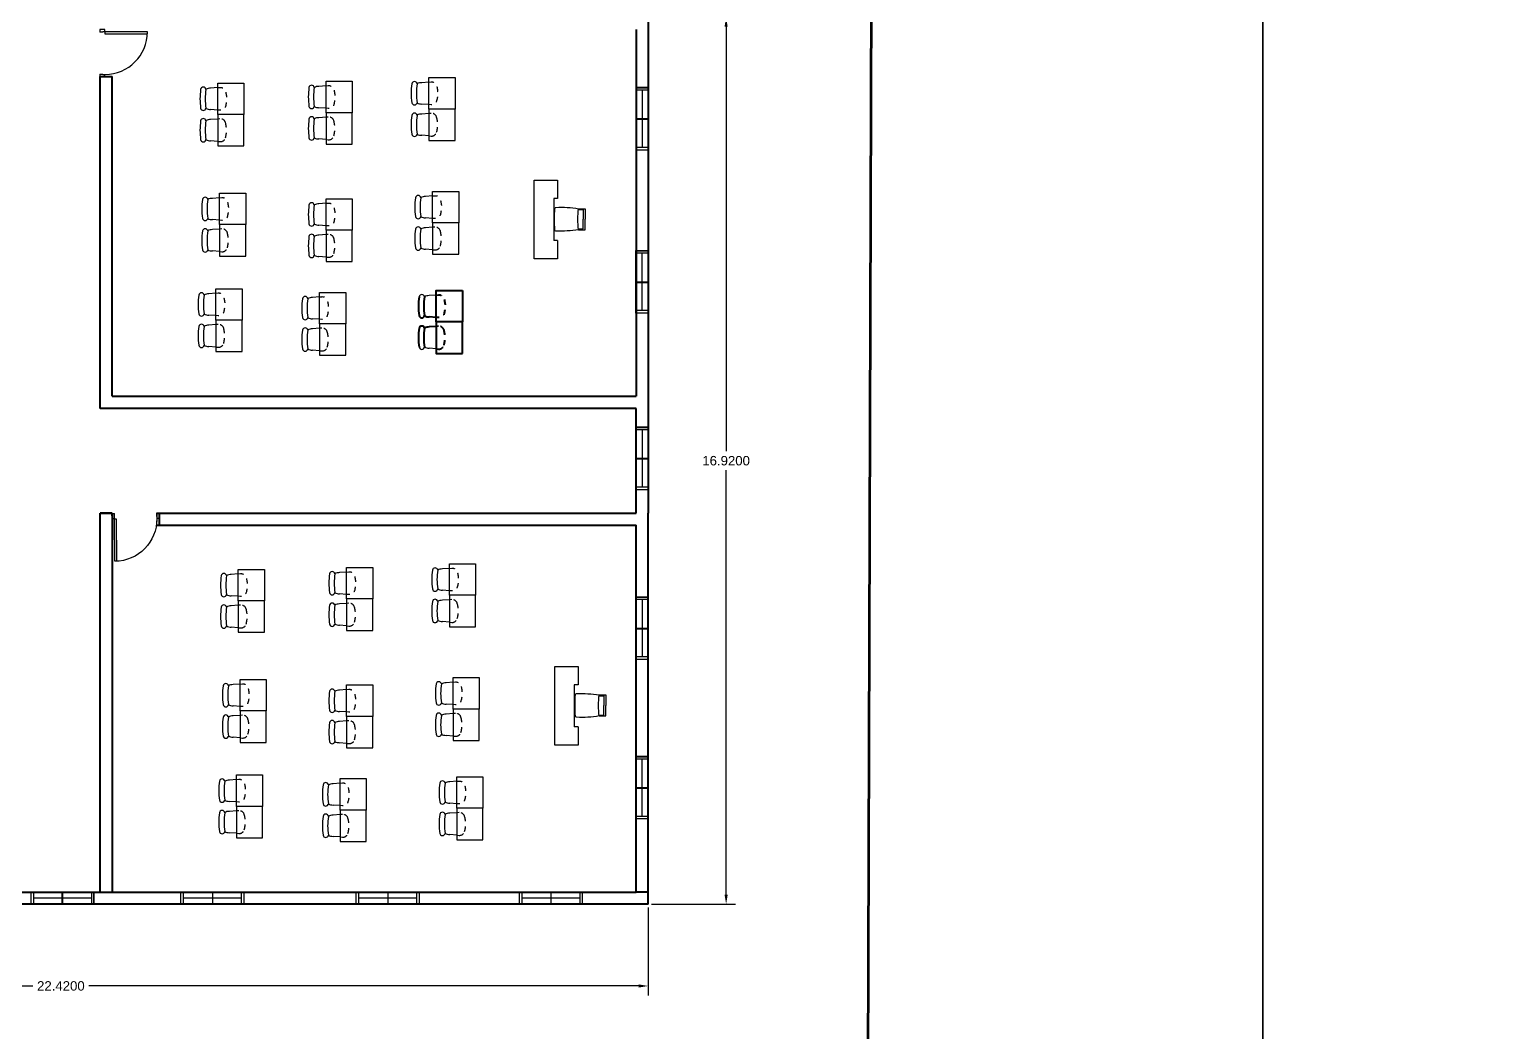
# Model space of a CAD drawing. Header units: metres. Extents: x -353 to 1688, y -477 to 135.
# Drawn here: x -302.17 to -274.03, y -445.9 to -426.78 of the extents above; entities that cross this region are included whole.
import ezdxf

# ---------------------------------------------------------------- set-up
doc = ezdxf.new("R2010")
doc.units = ezdxf.units.M
doc.header["$MEASUREMENT"] = 0
doc.linetypes.add('ACAD_ISO04W100', pattern=[30, 24, -3, 0, -3])
doc.linetypes.add('HIDDEN2', pattern=[0.1875, 0.125, -0.0625])
for name, color, linetype, lineweight in [('DIMENSION', 240, 'Continuous', 40), ('SITE BOUNDARY', 6, 'ACAD_ISO04W100', 60), ('WALL', 2, 'Continuous', 40)]:
    doc.layers.add(name, color=color, linetype=linetype, lineweight=lineweight)
doc.layers.add('FURNITURE', color=130, linetype='Continuous', plot=False)
doc.layers.add('WINDOW', color=10, linetype='Continuous')
doc.styles.get("Standard").update_dxf_attribs({"font": 'arial.ttf'})
doc.dimstyles.new('Annotative', dxfattribs={"dimscale": 0, "dimtxt": 0.18, "dimasz": 0.18, "dimexe": 0.18, "dimexo": 0.0625, "dimgap": 0.09, "dimtad": 0, "dimtih": 1, "dimtoh": 1, "dimdec": 4, "dimzin": 0, "dimdsep": 46, "dimtxsty": 'Standard', "dimcen": 0.09, "dimadec": 0, "dimazin": 0, "dimtfac": 1, "dimtdec": 4, "dimtofl": 0, "dimtmove": 0, "dimatfit": 3, "dimfxl": 1, "dimtolj": 1, "dimtzin": 0, "dimarcsym": 0})

# ---------------------------------------------------------------- blocks, each defined once
blk = doc.blocks.new('*D423')
at = {"layer": 'Defpoints', "color": 0, "transparency": 16777216}
for p in [(-290.362, -426.549), (-290.362, -443.469), (-288.872, -443.469)]:
    blk.add_point(p, dxfattribs=at)
at = {"layer": 'DIMENSION', "color": 0, "lineweight": -2, "transparency": 16777216}
for p, q in [((-290.299, -426.549), (-288.692, -426.549)), ((-288.872, -426.729), (-288.872, -434.827)), ((-288.872, -443.289), (-288.872, -435.191)), ((-290.299, -443.469), (-288.692, -443.469))]:
    blk.add_line(p, q, dxfattribs=at)
at = {"layer": 'DIMENSION', "color": 0, "transparency": 16777216}
for points in [[(-288.902, -426.729), (-288.842, -426.729), (-288.872, -426.549)], [(-288.902, -443.289), (-288.842, -443.289), (-288.872, -443.469)]]:
    blk.add_solid(points, dxfattribs=at)
at = {"layer": 'DIMENSION', "color": 0, "transparency": 16777216, "insert": (-288.872, -435.009), "char_height": 0.18, "attachment_point": 5}
blk.add_mtext('\\A1;16.9200', dxfattribs=at)
blk = doc.blocks.new('*D424')
at = {"layer": 'Defpoints', "color": 0, "transparency": 16777216}
for p in [(-312.782, -443.469), (-290.362, -443.469), (-290.362, -445.03)]:
    blk.add_point(p, dxfattribs=at)
at = {"layer": 'DIMENSION', "color": 0, "lineweight": -2, "transparency": 16777216}
for p, q in [((-312.782, -443.532), (-312.782, -445.21)), ((-290.362, -443.532), (-290.362, -445.21)), ((-312.602, -445.03), (-302.107, -445.03)), ((-290.542, -445.03), (-301.037, -445.03))]:
    blk.add_line(p, q, dxfattribs=at)
at = {"layer": 'DIMENSION', "color": 0, "transparency": 16777216}
for points in [[(-312.602, -445), (-312.602, -445.06), (-312.782, -445.03)], [(-290.542, -445), (-290.542, -445.06), (-290.362, -445.03)]]:
    blk.add_solid(points, dxfattribs=at)
at = {"layer": 'DIMENSION', "color": 0, "transparency": 16777216, "insert": (-301.572, -445.03), "char_height": 0.18, "attachment_point": 5}
blk.add_mtext('\\A1;22.4200', dxfattribs=at)

msp = doc.modelspace()

# ---------------------------------------------------------------- linework, layer by layer
at = {"layer": 'Defpoints'}
for points in [[(-278.62823, -477.20867), (-352.87823, -477.20867), (-352.87823, -372.20867), (-278.62823, -372.20867)], [(-204.37823, -477.20867), (-278.62823, -477.20867), (-278.62823, -372.20867), (-204.37823, -372.20867)]]:
    msp.add_lwpolyline(points, close=True, dxfattribs=at)
at = {"layer": 'DIMENSION'}
for p, q in [((-294.4071, -432.27525), (-294.54217, -432.26546)), ((-294.4071, -432.44645), (-294.54217, -432.45624))]:
    msp.add_line(p, q, dxfattribs=at)
for points in [[(-293.9071, -431.76085), (-293.9071, -432.36085), (-294.4071, -432.36085), (-294.4071, -431.76085)], [(-293.9071, -432.96085), (-293.9071, -432.36085), (-294.4071, -432.36085), (-294.4071, -432.96085)]]:
    msp.add_lwpolyline(points, close=True, dxfattribs=at)
at = {"layer": 'DIMENSION', "linetype": 'HIDDEN2', "ltscale": 0.03, "flags": 128}
msp.add_lwpolyline([(-294.4071, -431.84714), (-294.36431, -431.84335, -0.35850154), (-294.25784, -431.91638, -0.14150797), (-294.25784, -432.20532, -0.35850154), (-294.36431, -432.27835), (-294.4071, -432.27525)], format="xyb", dxfattribs=at)
at = {"layer": 'DIMENSION', "linetype": 'HIDDEN2', "ltscale": 0.03}
msp.add_lwpolyline([(-294.4071, -432.87456), (-294.36431, -432.87835, 0.35850154), (-294.25784, -432.80532, 0.14150797), (-294.25784, -432.51638, 0.35850154), (-294.36431, -432.44335), (-294.4071, -432.44645)], format="xyb", dxfattribs=at)
at = {"layer": 'DIMENSION'}
for centre, radius, start, end in [((-293.5262, -432.06085), 1.2192, 171.544527, 188.455473), ((-294.6819, -432.23265), 0.0508, 188.455473, 351.544527), ((-294.54217, -432.06228), 0.20318, 243.61801, 270), ((-293.5262, -432.66085), 1.2192, 171.544527, 188.455473), ((-294.6819, -432.48905), 0.0508, 8.455473, 171.544527), ((-294.54217, -432.65942), 0.20318, 90, 116.38199)]:
    msp.add_arc(centre, radius, start, end, dxfattribs=at)
at = {"layer": 'DIMENSION', "color": 7}
for centre in [(-293.4257, -432.06085), (-293.4257, -432.66085)]:
    msp.add_arc(centre, 1.2192, 171.544527, 188.455473, dxfattribs=at)
at = {"layer": 'FURNITURE'}
for p, q in [((-298.5785, -427.8893), (-298.71358, -427.90126)), ((-296.51033, -427.85428), (-296.6454, -427.86624)), ((-294.54731, -427.78422), (-294.68238, -427.79619)), ((-298.5785, -428.3174), (-298.71358, -428.30761)), ((-296.51033, -428.28238), (-296.6454, -428.27259)), ((-294.54731, -428.21233), (-294.68238, -428.20254)), ((-298.5785, -428.48861), (-298.71358, -428.4984)), ((-296.51033, -428.45359), (-296.6454, -428.46338)), ((-294.54731, -428.38354), (-294.68238, -428.39333)), ((-296.51033, -428.88169), (-296.6454, -428.86973)), ((-294.54731, -428.81164), (-294.68238, -428.79968)), ((-298.5785, -428.91672), (-298.71358, -428.90475)), ((-292.53831, -431.15543), (-292.53831, -429.65543)), ((-292.53831, -429.65543), (-292.08831, -429.65543)), ((-292.08831, -429.65543), (-292.08831, -430.00543)), ((-298.54345, -429.99081), (-298.67852, -430.00277)), ((-294.4772, -429.95578), (-294.61227, -429.96775)), ((-296.51033, -430.09589), (-296.6454, -430.10785)), ((-292.16331, -430.00543), (-292.16331, -430.80543)), ((-292.08831, -430.00543), (-292.16331, -430.00543)), ((-291.69035, -430.21643), (-291.59831, -430.21643)), ((-291.68831, -430.20043), (-291.56331, -430.20043)), ((-291.59831, -430.21643), (-291.59831, -430.40043)), ((-291.56331, -430.20043), (-291.56331, -430.40043)), ((-298.54345, -430.41891), (-298.67852, -430.40912)), ((-296.51033, -430.52399), (-296.6454, -430.5142)), ((-294.4772, -430.38389), (-294.61227, -430.3741)), ((-294.4772, -430.5551), (-294.61227, -430.56489)), ((-291.59831, -430.58443), (-291.59831, -430.40043)), ((-291.56331, -430.60043), (-291.56331, -430.40043)), ((-298.54345, -430.59012), (-298.67852, -430.59991)), ((-296.51033, -430.6952), (-296.6454, -430.70499)), ((-292.08831, -430.80543), (-292.16331, -430.80543)), ((-292.08831, -430.80543), (-292.08831, -431.15543)), ((-291.69035, -430.58443), (-291.59831, -430.58443)), ((-291.68831, -430.60043), (-291.56331, -430.60043)), ((-298.54345, -431.01822), (-298.67852, -431.00626)), ((-296.51033, -431.1233), (-296.6454, -431.11134)), ((-294.4772, -430.9832), (-294.61227, -430.97124)), ((-292.08831, -431.15543), (-292.53831, -431.15543)), ((-298.61356, -431.81212), (-298.74863, -431.82408)), ((-296.63473, -431.88217), (-296.7698, -431.89413)), ((-294.4071, -431.84714), (-294.54217, -431.85911)), ((-298.61356, -432.24022), (-298.74863, -432.23043)), ((-298.61356, -432.41143), (-298.74863, -432.42122)), ((-296.63473, -432.31027), (-296.7698, -432.30048)), ((-296.63473, -432.48148), (-296.7698, -432.49127)), ((-298.61356, -432.83953), (-298.74863, -432.82757)), ((-296.63473, -432.90958), (-296.7698, -432.89762)), ((-294.4071, -432.87456), (-294.54217, -432.8626)), ((-298.18513, -437.16703), (-298.3202, -437.179)), ((-296.11695, -437.13201), (-296.25202, -437.14397)), ((-294.15394, -437.06196), (-294.28901, -437.07392)), ((-298.18513, -437.59514), (-298.3202, -437.58535)), ((-296.11695, -437.56011), (-296.25202, -437.55032)), ((-294.15394, -437.49006), (-294.28901, -437.48027)), ((-298.18513, -437.76635), (-298.3202, -437.77614)), ((-296.11695, -437.73132), (-296.25202, -437.74111)), ((-294.15394, -437.66127), (-294.28901, -437.67106)), ((-296.11695, -438.15942), (-296.25202, -438.14746)), ((-294.15394, -438.08937), (-294.28901, -438.07741)), ((-298.18513, -438.19445), (-298.3202, -438.18249)), ((-292.14493, -440.43316), (-292.14493, -438.93316)), ((-292.14493, -438.93316), (-291.69493, -438.93316)), ((-291.69493, -438.93316), (-291.69493, -439.28316)), ((-298.15007, -439.26854), (-298.28514, -439.28051)), ((-294.08383, -439.23352), (-294.2189, -439.24548)), ((-291.76993, -439.28316), (-291.76993, -440.08316)), ((-291.69493, -439.28316), (-291.76993, -439.28316)), ((-296.11695, -439.37362), (-296.25202, -439.38558)), ((-291.29697, -439.49416), (-291.20493, -439.49416)), ((-291.29493, -439.47816), (-291.16993, -439.47816)), ((-291.20493, -439.49416), (-291.20493, -439.67816)), ((-291.16993, -439.47816), (-291.16993, -439.67816)), ((-298.15007, -439.69665), (-298.28514, -439.68686)), ((-296.11695, -439.80172), (-296.25202, -439.79193)), ((-294.08383, -439.66162), (-294.2189, -439.65183)), ((-294.08383, -439.83283), (-294.2189, -439.84262)), ((-291.20493, -439.86216), (-291.20493, -439.67816)), ((-291.16993, -439.87816), (-291.16993, -439.67816)), ((-298.15007, -439.86786), (-298.28514, -439.87765)), ((-296.11695, -439.97293), (-296.25202, -439.98272)), ((-291.69493, -440.08316), (-291.76993, -440.08316)), ((-291.69493, -440.08316), (-291.69493, -440.43316)), ((-291.29697, -439.86216), (-291.20493, -439.86216)), ((-291.29493, -439.87816), (-291.16993, -439.87816)), ((-298.15007, -440.29596), (-298.28514, -440.284)), ((-296.11695, -440.40103), (-296.25202, -440.38907)), ((-294.08383, -440.26093), (-294.2189, -440.24897)), ((-291.69493, -440.43316), (-292.14493, -440.43316)), ((-298.22018, -441.08985), (-298.35525, -441.10181)), ((-296.24135, -441.1599), (-296.37642, -441.17186)), ((-294.01372, -441.12488), (-294.14879, -441.13684)), ((-298.22018, -441.51795), (-298.35525, -441.50816)), ((-298.22018, -441.68916), (-298.35525, -441.69895)), ((-296.24135, -441.588), (-296.37642, -441.57822)), ((-296.24135, -441.75921), (-296.37642, -441.769)), ((-294.01372, -441.55298), (-294.14879, -441.54319)), ((-294.01372, -441.72419), (-294.14879, -441.73398)), ((-298.22018, -442.11727), (-298.35525, -442.1053)), ((-296.24135, -442.18732), (-296.37642, -442.17535)), ((-294.01372, -442.15229), (-294.14879, -442.14033))]:
    msp.add_line(p, q, dxfattribs=at)
for points in [[(-294.04731, -427.69793), (-294.04731, -428.29793), (-294.54731, -428.29793), (-294.54731, -427.69793)], [(-298.0785, -427.80301), (-298.0785, -428.40301), (-298.5785, -428.40301), (-298.5785, -427.80301)], [(-296.01033, -427.76798), (-296.01033, -428.36798), (-296.51033, -428.36798), (-296.51033, -427.76798)], [(-294.04731, -428.89793), (-294.04731, -428.29793), (-294.54731, -428.29793), (-294.54731, -428.89793)], [(-298.0785, -429.00301), (-298.0785, -428.40301), (-298.5785, -428.40301), (-298.5785, -429.00301)], [(-296.01033, -428.96798), (-296.01033, -428.36798), (-296.51033, -428.36798), (-296.51033, -428.96798)], [(-298.04345, -429.90452), (-298.04345, -430.50452), (-298.54345, -430.50452), (-298.54345, -429.90452)], [(-293.9772, -429.86949), (-293.9772, -430.46949), (-294.4772, -430.46949), (-294.4772, -429.86949)], [(-296.01033, -430.00959), (-296.01033, -430.60959), (-296.51033, -430.60959), (-296.51033, -430.00959)], [(-298.04345, -431.10452), (-298.04345, -430.50452), (-298.54345, -430.50452), (-298.54345, -431.10452)], [(-293.9772, -431.06949), (-293.9772, -430.46949), (-294.4772, -430.46949), (-294.4772, -431.06949)], [(-296.01033, -431.20959), (-296.01033, -430.60959), (-296.51033, -430.60959), (-296.51033, -431.20959)], [(-298.11356, -431.72583), (-298.11356, -432.32583), (-298.61356, -432.32583), (-298.61356, -431.72583)], [(-296.13473, -431.79588), (-296.13473, -432.39588), (-296.63473, -432.39588), (-296.63473, -431.79588)], [(-298.11356, -432.92583), (-298.11356, -432.32583), (-298.61356, -432.32583), (-298.61356, -432.92583)], [(-296.13473, -432.99588), (-296.13473, -432.39588), (-296.63473, -432.39588), (-296.63473, -432.99588)], [(-293.65394, -436.97567), (-293.65394, -437.57567), (-294.15394, -437.57567), (-294.15394, -436.97567)], [(-297.68513, -437.08074), (-297.68513, -437.68074), (-298.18513, -437.68074), (-298.18513, -437.08074)], [(-295.61695, -437.04572), (-295.61695, -437.64572), (-296.11695, -437.64572), (-296.11695, -437.04572)], [(-293.65394, -438.17567), (-293.65394, -437.57567), (-294.15394, -437.57567), (-294.15394, -438.17567)], [(-297.68513, -438.28074), (-297.68513, -437.68074), (-298.18513, -437.68074), (-298.18513, -438.28074)], [(-295.61695, -438.24572), (-295.61695, -437.64572), (-296.11695, -437.64572), (-296.11695, -438.24572)], [(-297.65007, -439.18225), (-297.65007, -439.78225), (-298.15007, -439.78225), (-298.15007, -439.18225)], [(-293.58383, -439.14723), (-293.58383, -439.74723), (-294.08383, -439.74723), (-294.08383, -439.14723)], [(-295.61695, -439.28733), (-295.61695, -439.88733), (-296.11695, -439.88733), (-296.11695, -439.28733)], [(-297.65007, -440.38225), (-297.65007, -439.78225), (-298.15007, -439.78225), (-298.15007, -440.38225)], [(-293.58383, -440.34723), (-293.58383, -439.74723), (-294.08383, -439.74723), (-294.08383, -440.34723)], [(-295.61695, -440.48733), (-295.61695, -439.88733), (-296.11695, -439.88733), (-296.11695, -440.48733)], [(-297.72018, -441.00356), (-297.72018, -441.60356), (-298.22018, -441.60356), (-298.22018, -441.00356)], [(-295.74135, -441.07361), (-295.74135, -441.67361), (-296.24135, -441.67361), (-296.24135, -441.07361)], [(-293.51372, -441.03858), (-293.51372, -441.63858), (-294.01372, -441.63858), (-294.01372, -441.03858)], [(-297.72018, -442.20356), (-297.72018, -441.60356), (-298.22018, -441.60356), (-298.22018, -442.20356)], [(-295.74135, -442.27361), (-295.74135, -441.67361), (-296.24135, -441.67361), (-296.24135, -442.27361)], [(-293.51372, -442.23858), (-293.51372, -441.63858), (-294.01372, -441.63858), (-294.01372, -442.23858)]]:
    msp.add_lwpolyline(points, close=True, dxfattribs=at)
at = {"layer": 'FURNITURE', "linetype": 'HIDDEN2', "ltscale": 0.03, "flags": 128}
for points in [[(-298.5785, -427.8893), (-298.53571, -427.88551, -0.35850154), (-298.42925, -427.95853, -0.14150797), (-298.42925, -428.24748, -0.35850154), (-298.53571, -428.3205), (-298.5785, -428.3174)], [(-296.51033, -427.85428), (-296.46754, -427.85049, -0.35850154), (-296.36107, -427.92351, -0.14150797), (-296.36107, -428.21246, -0.35850154), (-296.46754, -428.28548), (-296.51033, -428.28238)], [(-294.54731, -427.78422), (-294.50452, -427.78043, -0.35850154), (-294.39806, -427.85346, -0.14150797), (-294.39806, -428.1424, -0.35850154), (-294.50452, -428.21543), (-294.54731, -428.21233)], [(-298.54345, -429.99081), (-298.50066, -429.98702, -0.35850154), (-298.39419, -430.06004, -0.14150797), (-298.39419, -430.34899, -0.35850154), (-298.50066, -430.42201), (-298.54345, -430.41891)], [(-294.4772, -429.95578), (-294.43441, -429.952, -0.35850154), (-294.32795, -430.02502, -0.14150797), (-294.32795, -430.31397, -0.35850154), (-294.43441, -430.38699), (-294.4772, -430.38389)], [(-296.51033, -430.09589), (-296.46754, -430.0921, -0.35850154), (-296.36107, -430.16512, -0.14150797), (-296.36107, -430.45407, -0.35850154), (-296.46754, -430.52709), (-296.51033, -430.52399)], [(-298.61356, -431.81212), (-298.57077, -431.80833, -0.35850154), (-298.4643, -431.88135, -0.14150797), (-298.4643, -432.1703, -0.35850154), (-298.57077, -432.24332), (-298.61356, -432.24022)], [(-296.63473, -431.88217), (-296.59194, -431.87838, -0.35850154), (-296.48547, -431.9514, -0.14150797), (-296.48547, -432.24035, -0.35850154), (-296.59194, -432.31337), (-296.63473, -432.31027)], [(-298.18513, -437.16703), (-298.14234, -437.16325, -0.35850154), (-298.03587, -437.23627, -0.14150797), (-298.03587, -437.52522, -0.35850154), (-298.14234, -437.59824), (-298.18513, -437.59514)], [(-296.11695, -437.13201), (-296.07416, -437.12822, -0.35850154), (-295.96769, -437.20124, -0.14150797), (-295.96769, -437.49019, -0.35850154), (-296.07416, -437.56321), (-296.11695, -437.56011)], [(-294.15394, -437.06196), (-294.11115, -437.05817, -0.35850154), (-294.00468, -437.13119, -0.14150797), (-294.00468, -437.42014, -0.35850154), (-294.11115, -437.49316), (-294.15394, -437.49006)], [(-298.15007, -439.26854), (-298.10728, -439.26475, -0.35850154), (-298.00082, -439.33778, -0.14150797), (-298.00082, -439.62672, -0.35850154), (-298.10728, -439.69975), (-298.15007, -439.69665)], [(-294.08383, -439.23352), (-294.04104, -439.22973, -0.35850154), (-293.93457, -439.30275, -0.14150797), (-293.93457, -439.5917, -0.35850154), (-294.04104, -439.66472), (-294.08383, -439.66162)], [(-296.11695, -439.37362), (-296.07416, -439.36983, -0.35850154), (-295.96769, -439.44285, -0.14150797), (-295.96769, -439.7318, -0.35850154), (-296.07416, -439.80482), (-296.11695, -439.80172)], [(-298.22018, -441.08985), (-298.17739, -441.08606, -0.35850154), (-298.07093, -441.15909, -0.14150797), (-298.07093, -441.44803, -0.35850154), (-298.17739, -441.52106), (-298.22018, -441.51795)], [(-296.24135, -441.1599), (-296.19856, -441.15611, -0.35850154), (-296.0921, -441.22914, -0.14150797), (-296.0921, -441.51808, -0.35850154), (-296.19856, -441.59111), (-296.24135, -441.588)], [(-294.01372, -441.12488), (-293.97093, -441.12109, -0.35850154), (-293.86446, -441.19411, -0.14150797), (-293.86446, -441.48306, -0.35850154), (-293.97093, -441.55608), (-294.01372, -441.55298)]]:
    msp.add_lwpolyline(points, format="xyb", dxfattribs=at)
at = {"layer": 'FURNITURE', "linetype": 'HIDDEN2', "ltscale": 0.03}
for points in [[(-298.5785, -428.91672), (-298.53571, -428.9205, 0.35850154), (-298.42925, -428.84748, 0.14150797), (-298.42925, -428.55853, 0.35850154), (-298.53571, -428.48551), (-298.5785, -428.48861)], [(-296.51033, -428.88169), (-296.46754, -428.88548, 0.35850154), (-296.36107, -428.81246, 0.14150797), (-296.36107, -428.52351, 0.35850154), (-296.46754, -428.45049), (-296.51033, -428.45359)], [(-294.54731, -428.81164), (-294.50452, -428.81543, 0.35850154), (-294.39806, -428.7424, 0.14150797), (-294.39806, -428.45346, 0.35850154), (-294.50452, -428.38043), (-294.54731, -428.38354)], [(-294.4772, -430.9832), (-294.43441, -430.98699, 0.35850154), (-294.32795, -430.91397, 0.14150797), (-294.32795, -430.62502, 0.35850154), (-294.43441, -430.552), (-294.4772, -430.5551)], [(-298.54345, -431.01822), (-298.50066, -431.02201, 0.35850154), (-298.39419, -430.94899, 0.14150797), (-298.39419, -430.66004, 0.35850154), (-298.50066, -430.58702), (-298.54345, -430.59012)], [(-296.51033, -431.1233), (-296.46754, -431.12709, 0.35850154), (-296.36107, -431.05407, 0.14150797), (-296.36107, -430.76512, 0.35850154), (-296.46754, -430.6921), (-296.51033, -430.6952)], [(-298.61356, -432.83953), (-298.57077, -432.84332, 0.35850154), (-298.4643, -432.7703, 0.14150797), (-298.4643, -432.48135, 0.35850154), (-298.57077, -432.40833), (-298.61356, -432.41143)], [(-296.63473, -432.90958), (-296.59194, -432.91337, 0.35850154), (-296.48547, -432.84035, 0.14150797), (-296.48547, -432.5514, 0.35850154), (-296.59194, -432.47838), (-296.63473, -432.48148)], [(-298.18513, -438.19445), (-298.14234, -438.19824, 0.35850154), (-298.03587, -438.12522, 0.14150797), (-298.03587, -437.83627, 0.35850154), (-298.14234, -437.76325), (-298.18513, -437.76635)], [(-296.11695, -438.15942), (-296.07416, -438.16321, 0.35850154), (-295.96769, -438.09019, 0.14150797), (-295.96769, -437.80124, 0.35850154), (-296.07416, -437.72822), (-296.11695, -437.73132)], [(-294.15394, -438.08937), (-294.11115, -438.09316, 0.35850154), (-294.00468, -438.02014, 0.14150797), (-294.00468, -437.73119, 0.35850154), (-294.11115, -437.65817), (-294.15394, -437.66127)], [(-294.08383, -440.26093), (-294.04104, -440.26472, 0.35850154), (-293.93457, -440.1917, 0.14150797), (-293.93457, -439.90275, 0.35850154), (-294.04104, -439.82973), (-294.08383, -439.83283)], [(-298.15007, -440.29596), (-298.10728, -440.29975, 0.35850154), (-298.00082, -440.22672, 0.14150797), (-298.00082, -439.93778, 0.35850154), (-298.10728, -439.86475), (-298.15007, -439.86786)], [(-296.11695, -440.40103), (-296.07416, -440.40482, 0.35850154), (-295.96769, -440.3318, 0.14150797), (-295.96769, -440.04285, 0.35850154), (-296.07416, -439.96983), (-296.11695, -439.97293)], [(-298.22018, -442.11727), (-298.17739, -442.12106, 0.35850154), (-298.07093, -442.04803, 0.14150797), (-298.07093, -441.75909, 0.35850154), (-298.17739, -441.68606), (-298.22018, -441.68916)], [(-296.24135, -442.18732), (-296.19856, -442.19111, 0.35850154), (-296.0921, -442.11808, 0.14150797), (-296.0921, -441.82914, 0.35850154), (-296.19856, -441.75611), (-296.24135, -441.75921)], [(-294.01372, -442.15229), (-293.97093, -442.15608, 0.35850154), (-293.86446, -442.08306, 0.14150797), (-293.86446, -441.79411, 0.35850154), (-293.97093, -441.72109), (-294.01372, -441.72419)]]:
    msp.add_lwpolyline(points, format="xyb", dxfattribs=at)
at = {"layer": 'FURNITURE'}
for centre, radius, start, end in [((-297.6976, -428.10301), 1.2192, 171.544527, 188.455473), ((-298.8533, -427.93121), 0.0508, 8.455473, 171.544527), ((-298.71358, -428.10444), 0.20318, 90, 116.212212), ((-295.62943, -428.06798), 1.2192, 171.544527, 188.455473), ((-296.78513, -427.89618), 0.0508, 8.455473, 171.544527), ((-296.6454, -428.06941), 0.20318, 90, 116.212212), ((-293.66641, -427.99793), 1.2192, 171.544527, 188.455473), ((-294.82211, -427.82613), 0.0508, 8.455473, 171.544527), ((-294.68238, -427.99936), 0.20318, 90, 116.212212), ((-298.8533, -428.27481), 0.0508, 188.455473, 351.544527), ((-298.71358, -428.10444), 0.20318, 243.61801, 270), ((-296.78513, -428.23979), 0.0508, 188.455473, 351.544527), ((-296.6454, -428.06941), 0.20318, 243.61801, 270), ((-294.82211, -428.16973), 0.0508, 188.455473, 351.544527), ((-294.68238, -427.99936), 0.20318, 243.61801, 270), ((-297.6976, -428.70301), 1.2192, 171.544527, 188.455473), ((-298.8533, -428.53121), 0.0508, 8.455473, 171.544527), ((-298.71358, -428.70158), 0.20318, 90, 116.38199), ((-295.62943, -428.66798), 1.2192, 171.544527, 188.455473), ((-296.78513, -428.49618), 0.0508, 8.455473, 171.544527), ((-296.6454, -428.66655), 0.20318, 90, 116.38199), ((-293.66641, -428.59793), 1.2192, 171.544527, 188.455473), ((-294.82211, -428.42613), 0.0508, 8.455473, 171.544527), ((-294.68238, -428.5965), 0.20318, 90, 116.38199), ((-296.78513, -428.83979), 0.0508, 188.455473, 351.544527), ((-296.6454, -428.66655), 0.20318, 243.787788, 270), ((-294.82211, -428.76973), 0.0508, 188.455473, 351.544527), ((-294.68238, -428.5965), 0.20318, 243.787788, 270), ((-298.8533, -428.87481), 0.0508, 188.455473, 351.544527), ((-298.71358, -428.70158), 0.20318, 243.787788, 270), ((-298.81825, -430.03271), 0.0508, 8.455473, 171.544527), ((-293.5963, -430.16949), 1.2192, 171.544527, 188.455473), ((-294.752, -429.99769), 0.0508, 8.455473, 171.544527), ((-294.61227, -430.17092), 0.20318, 90, 116.212212), ((-297.66255, -430.20452), 1.2192, 171.544527, 188.455473), ((-298.67852, -430.20595), 0.20318, 90, 116.212212), ((-295.62943, -430.30959), 1.2192, 171.544527, 188.455473), ((-296.78513, -430.13779), 0.0508, 8.455473, 171.544527), ((-296.6454, -430.31102), 0.20318, 90, 116.212212), ((-298.81825, -430.37632), 0.0508, 188.455473, 351.544527), ((-298.67852, -430.20595), 0.20318, 243.61801, 270), ((-296.78513, -430.48139), 0.0508, 188.455473, 351.544527), ((-296.6454, -430.31102), 0.20318, 243.61801, 270), ((-294.752, -430.34129), 0.0508, 188.455473, 351.544527), ((-294.752, -430.59769), 0.0508, 8.455473, 171.544527), ((-294.61227, -430.17092), 0.20318, 243.61801, 270), ((-297.66255, -430.80452), 1.2192, 171.544527, 188.455473), ((-298.81825, -430.63271), 0.0508, 8.455473, 171.544527), ((-298.67852, -430.80309), 0.20318, 90, 116.38199), ((-295.62943, -430.90959), 1.2192, 171.544527, 188.455473), ((-296.78513, -430.73779), 0.0508, 8.455473, 171.544527), ((-296.6454, -430.90816), 0.20318, 90, 116.38199), ((-293.5963, -430.76949), 1.2192, 171.544527, 188.455473), ((-294.61227, -430.76806), 0.20318, 90, 116.38199), ((-298.81825, -430.97632), 0.0508, 188.455473, 351.544527), ((-298.67852, -430.80309), 0.20318, 243.787788, 270), ((-296.78513, -431.08139), 0.0508, 188.455473, 351.544527), ((-296.6454, -430.90816), 0.20318, 243.787788, 270), ((-294.752, -430.94129), 0.0508, 188.455473, 351.544527), ((-294.61227, -430.76806), 0.20318, 243.787788, 270), ((-297.73266, -432.02583), 1.2192, 171.544527, 188.455473), ((-298.88836, -431.85402), 0.0508, 8.455473, 171.544527), ((-298.74863, -432.02726), 0.20318, 90, 116.212212), ((-295.75383, -432.09588), 1.2192, 171.544527, 188.455473), ((-296.90953, -431.92407), 0.0508, 8.455473, 171.544527), ((-296.7698, -432.09731), 0.20318, 90, 116.212212), ((-294.6819, -431.88905), 0.0508, 8.455473, 171.544527), ((-294.54217, -432.06228), 0.20318, 90, 116.212212), ((-298.88836, -432.19763), 0.0508, 188.455473, 351.544527), ((-298.74863, -432.02726), 0.20318, 243.61801, 270), ((-297.73266, -432.62583), 1.2192, 171.544527, 188.455473), ((-298.88836, -432.45402), 0.0508, 8.455473, 171.544527), ((-298.74863, -432.6244), 0.20318, 90, 116.38199), ((-295.75383, -432.69588), 1.2192, 171.544527, 188.455473), ((-296.90953, -432.26768), 0.0508, 188.455473, 351.544527), ((-296.90953, -432.52407), 0.0508, 8.455473, 171.544527), ((-296.7698, -432.09731), 0.20318, 243.61801, 270), ((-296.7698, -432.69445), 0.20318, 90, 116.38199), ((-298.88836, -432.79763), 0.0508, 188.455473, 351.544527), ((-298.74863, -432.6244), 0.20318, 243.787788, 270), ((-296.90953, -432.86768), 0.0508, 188.455473, 351.544527), ((-296.7698, -432.69445), 0.20318, 243.787788, 270), ((-294.6819, -432.83265), 0.0508, 188.455473, 351.544527), ((-294.54217, -432.65942), 0.20318, 243.787788, 270), ((-297.30423, -437.38074), 1.2192, 171.544527, 188.455473), ((-298.45993, -437.20894), 0.0508, 8.455473, 171.544527), ((-298.3202, -437.38217), 0.20318, 90, 116.212212), ((-295.23605, -437.34572), 1.2192, 171.544527, 188.455473), ((-296.39175, -437.17391), 0.0508, 8.455473, 171.544527), ((-296.25202, -437.34715), 0.20318, 90, 116.212212), ((-293.27304, -437.27567), 1.2192, 171.544527, 188.455473), ((-294.42874, -437.10386), 0.0508, 8.455473, 171.544527), ((-294.28901, -437.2771), 0.20318, 90, 116.212212), ((-298.45993, -437.55254), 0.0508, 188.455473, 351.544527), ((-298.3202, -437.38217), 0.20318, 243.61801, 270), ((-296.39175, -437.51752), 0.0508, 188.455473, 351.544527), ((-296.25202, -437.34715), 0.20318, 243.61801, 270), ((-294.42874, -437.44747), 0.0508, 188.455473, 351.544527), ((-294.28901, -437.2771), 0.20318, 243.61801, 270), ((-297.30423, -437.98074), 1.2192, 171.544527, 188.455473), ((-298.45993, -437.80894), 0.0508, 8.455473, 171.544527), ((-298.3202, -437.97931), 0.20318, 90, 116.38199), ((-295.23605, -437.94572), 1.2192, 171.544527, 188.455473), ((-296.39175, -437.77391), 0.0508, 8.455473, 171.544527), ((-296.25202, -437.94429), 0.20318, 90, 116.38199), ((-293.27304, -437.87567), 1.2192, 171.544527, 188.455473), ((-294.42874, -437.70386), 0.0508, 8.455473, 171.544527), ((-294.28901, -437.87424), 0.20318, 90, 116.38199), ((-298.45993, -438.15254), 0.0508, 188.455473, 351.544527), ((-296.39175, -438.11752), 0.0508, 188.455473, 351.544527), ((-296.25202, -437.94429), 0.20318, 243.787788, 270), ((-294.42874, -438.04747), 0.0508, 188.455473, 351.544527), ((-294.28901, -437.87424), 0.20318, 243.787788, 270), ((-298.3202, -437.97931), 0.20318, 243.787788, 270), ((-298.42487, -439.31045), 0.0508, 8.455473, 171.544527), ((-298.28514, -439.48368), 0.20318, 90, 116.212212), ((-293.20293, -439.44723), 1.2192, 171.544527, 188.455473), ((-294.35863, -439.27542), 0.0508, 8.455473, 171.544527), ((-294.2189, -439.44866), 0.20318, 90, 116.212212), ((-297.26917, -439.48225), 1.2192, 171.544527, 188.455473), ((-295.23605, -439.58733), 1.2192, 171.544527, 188.455473), ((-296.39175, -439.41552), 0.0508, 8.455473, 171.544527), ((-296.25202, -439.58876), 0.20318, 90, 116.212212), ((-298.42487, -439.65405), 0.0508, 188.455473, 351.544527), ((-298.28514, -439.48368), 0.20318, 243.61801, 270), ((-296.39175, -439.75913), 0.0508, 188.455473, 351.544527), ((-296.25202, -439.58876), 0.20318, 243.61801, 270), ((-294.35863, -439.61903), 0.0508, 188.455473, 351.544527), ((-294.35863, -439.87542), 0.0508, 8.455473, 171.544527), ((-294.2189, -439.44866), 0.20318, 243.61801, 270), ((-294.2189, -440.0458), 0.20318, 90, 116.38199), ((-297.26917, -440.08225), 1.2192, 171.544527, 188.455473), ((-298.42487, -439.91045), 0.0508, 8.455473, 171.544527), ((-298.28514, -440.08082), 0.20318, 90, 116.38199), ((-295.23605, -440.18733), 1.2192, 171.544527, 188.455473), ((-296.39175, -440.01552), 0.0508, 8.455473, 171.544527), ((-296.25202, -440.1859), 0.20318, 90, 116.38199), ((-293.20293, -440.04723), 1.2192, 171.544527, 188.455473), ((-298.42487, -440.25405), 0.0508, 188.455473, 351.544527), ((-298.28514, -440.08082), 0.20318, 243.787788, 270), ((-296.39175, -440.35913), 0.0508, 188.455473, 351.544527), ((-296.25202, -440.1859), 0.20318, 243.787788, 270), ((-294.35863, -440.21903), 0.0508, 188.455473, 351.544527), ((-294.2189, -440.0458), 0.20318, 243.787788, 270), ((-297.33928, -441.30356), 1.2192, 171.544527, 188.455473), ((-298.49498, -441.13176), 0.0508, 8.455473, 171.544527), ((-298.35525, -441.30499), 0.20318, 90, 116.212212), ((-295.36045, -441.37361), 1.2192, 171.544527, 188.455473), ((-296.51615, -441.20181), 0.0508, 8.455473, 171.544527), ((-296.37642, -441.37504), 0.20318, 90, 116.212212), ((-293.13282, -441.33858), 1.2192, 171.544527, 188.455473), ((-294.28852, -441.16678), 0.0508, 8.455473, 171.544527), ((-294.14879, -441.34001), 0.20318, 90, 116.212212), ((-298.49498, -441.47536), 0.0508, 188.455473, 351.544527), ((-298.35525, -441.30499), 0.20318, 243.61801, 270), ((-294.28852, -441.51039), 0.0508, 188.455473, 351.544527), ((-294.14879, -441.34001), 0.20318, 243.61801, 270), ((-297.33928, -441.90356), 1.2192, 171.544527, 188.455473), ((-298.49498, -441.73176), 0.0508, 8.455473, 171.544527), ((-298.35525, -441.90213), 0.20318, 90, 116.38199), ((-295.36045, -441.97361), 1.2192, 171.544527, 188.455473), ((-296.51615, -441.54541), 0.0508, 188.455473, 351.544527), ((-296.51615, -441.80181), 0.0508, 8.455473, 171.544527), ((-296.37642, -441.37504), 0.20318, 243.61801, 270), ((-296.37642, -441.97218), 0.20318, 90, 116.38199), ((-293.13282, -441.93858), 1.2192, 171.544527, 188.455473), ((-294.28852, -441.76678), 0.0508, 8.455473, 171.544527), ((-294.14879, -441.93715), 0.20318, 90, 116.38199), ((-298.49498, -442.07536), 0.0508, 188.455473, 351.544527), ((-298.35525, -441.90213), 0.20318, 243.787788, 270), ((-296.51615, -442.14541), 0.0508, 188.455473, 351.544527), ((-296.37642, -441.97218), 0.20318, 243.787788, 270), ((-294.28852, -442.11039), 0.0508, 188.455473, 351.544527), ((-294.14879, -441.93715), 0.20318, 243.787788, 270)]:
    msp.add_arc(centre, radius, start, end, dxfattribs=at)
at = {"layer": 'FURNITURE', "color": 7}
for centre in [(-297.59711, -428.10301), (-295.52893, -428.06798), (-293.56592, -427.99793), (-297.59711, -428.70301), (-295.52893, -428.66798), (-293.56592, -428.59793), (-293.49581, -430.16949), (-297.56205, -430.20452), (-295.52893, -430.30959), (-297.56205, -430.80452), (-295.52893, -430.90959), (-293.49581, -430.76949), (-297.63216, -432.02583), (-295.65333, -432.09588), (-297.63216, -432.62583), (-295.65333, -432.69588), (-297.20373, -437.38074), (-295.13555, -437.34572), (-293.17254, -437.27567), (-297.20373, -437.98074), (-295.13555, -437.94572), (-293.17254, -437.87567), (-293.10243, -439.44723), (-297.16868, -439.48225), (-295.13555, -439.58733), (-297.16868, -440.08225), (-295.13555, -440.18733), (-293.10243, -440.04723), (-297.23879, -441.30356), (-295.25996, -441.37361), (-293.03233, -441.33858), (-297.23879, -441.90356), (-295.25996, -441.97361), (-293.03233, -441.93858)]:
    msp.add_arc(centre, 1.2192, 171.544527, 188.455473, dxfattribs=at)
at = {"layer": 'FURNITURE', "extrusion": (0, 0, -1)}
for centre, major_axis, start_param, end_param in [((-290.03493, -430.40043), (1.4958, 1.4958), 3.92699082, 4.02540934), ((-292.12017, -430.19454), (0.01414, 0.01414), 4.02540934, 5.45152419), ((-292.02631, -432.22193), (1.44926, 1.44926), 5.45152419, 5.6634572), ((-290.08816, -430.41293), (1.14141, 1.14141), 3.93473471, 4.05901893), ((-290.03493, -430.40043), (1.4958, -1.4958), 2.25777597, 2.35619449), ((-290.08816, -430.38793), (1.14141, -1.14141), 2.22416638, 2.3484506), ((-292.12017, -430.60632), (0.01414, -0.01414), 0.83166112, 2.25777597), ((-292.02631, -428.57893), (1.44926, -1.44926), 0.61972811, 0.83166112), ((-289.64155, -439.67816), (1.4958, 1.4958), 3.92699082, 4.02540934), ((-291.72679, -439.47227), (0.01414, 0.01414), 4.02540934, 5.45152419), ((-291.63293, -441.49966), (1.44926, 1.44926), 5.45152419, 5.6634572), ((-289.69479, -439.69066), (1.14141, 1.14141), 3.93473471, 4.05901893), ((-289.64155, -439.67816), (1.4958, -1.4958), 2.25777597, 2.35619449), ((-289.69479, -439.66566), (1.14141, -1.14141), 2.22416638, 2.3484506), ((-291.72679, -439.88405), (0.01414, -0.01414), 0.83166112, 2.25777597), ((-291.63293, -437.85666), (1.44926, -1.44926), 0.61972811, 0.83166112)]:
    msp.add_ellipse(centre, major_axis=major_axis, ratio=1, start_param=start_param, end_param=end_param, dxfattribs=at)
at = {"layer": 'SITE BOUNDARY'}
msp.add_line((-286.01479, -393.87411), (-286.19824, -458.9677), dxfattribs=at)
at = {"layer": 'WALL'}
for p, q in [((-290.36199, -426.54906), (-290.36199, -434.00906)), ((-290.59199, -426.77906), (-290.59199, -433.77906)), ((-300.82516, -427.67906), (-300.59199, -427.67906)), ((-300.82516, -434.00906), (-300.82516, -427.67906)), ((-300.59199, -433.77915), (-300.59199, -427.67906)), ((-300.82516, -430.27906), (-300.82199, -430.27906)), ((-300.82199, -433.77906), (-300.82516, -433.77906)), ((-300.59199, -433.77915), (-290.59199, -433.77906)), ((-300.82199, -434.00906), (-300.82516, -434.00906)), ((-300.59199, -434.00906), (-300.82199, -434.00906)), ((-300.59207, -434.00906), (-300.59207, -434.00914)), ((-290.59199, -434.00906), (-300.59199, -434.00906)), ((-299.69207, -434.00914), (-299.69207, -434.00906)), ((-290.59199, -436.00909), (-290.59199, -434.00906)), ((-290.36199, -434.00906), (-290.36172, -436.00906)), ((-300.82516, -436.01113), (-300.59516, -436.01113)), ((-300.82516, -443.23906), (-300.82516, -436.01113)), ((-300.82199, -436.01017), (-300.82199, -436.01113)), ((-300.59207, -436.01035), (-300.82199, -436.01017)), ((-300.59199, -436.01017), (-300.59199, -439.50906)), ((-299.74644, -436.01035), (-290.59199, -436.00909)), ((-299.69207, -436.24035), (-299.69207, -436.01035)), ((-290.36199, -443.46906), (-290.36199, -436.00906)), ((-300.59199, -436.23906), (-300.59199, -443.23906)), ((-299.7495, -436.23906), (-290.59199, -436.23906)), ((-290.59199, -443.23906), (-290.59199, -436.23906)), ((-300.59516, -439.50906), (-300.59199, -439.50906)), ((-290.36199, -443.23906), (-290.36199, -442.63906)), ((-290.36199, -443.46906), (-312.78199, -443.46906)), ((-302.32199, -443.23906), (-290.59199, -443.23906)), ((-302.32199, -443.23906), (-300.82199, -443.23906)), ((-290.36199, -443.23906), (-290.59199, -443.23906))]:
    msp.add_line(p, q, dxfattribs=at)
at = {"layer": 'WINDOW'}
for p, q in [((-300.83002, -426.78273), (-300.83002, -426.83273)), ((-300.73002, -426.78273), (-300.83002, -426.78273)), ((-300.77002, -426.83273), (-300.83002, -426.83273)), ((-300.73002, -426.82773), (-300.77002, -426.82773)), ((-300.77002, -426.83273), (-300.77002, -426.82773)), ((-300.73002, -426.82773), (-300.73002, -426.78273)), ((-299.92002, -426.82773), (-300.73002, -426.82773)), ((-300.73002, -426.82773), (-300.73002, -426.86273)), ((-300.73002, -426.86273), (-299.92002, -426.86273)), ((-300.83002, -427.63273), (-300.83002, -427.68273)), ((-300.83002, -427.63273), (-300.77002, -427.63273)), ((-300.83002, -427.68273), (-300.73002, -427.68273)), ((-300.77002, -427.63773), (-300.77002, -427.63273)), ((-300.77002, -427.63773), (-300.73002, -427.63773)), ((-300.73002, -427.68273), (-300.73002, -427.63773)), ((-290.59055, -429.08009), (-290.59055, -427.88009)), ((-290.59055, -427.88009), (-290.36055, -427.88009)), ((-290.59055, -427.88009), (-290.59055, -428.48009)), ((-290.59055, -427.89087), (-290.36055, -427.89087)), ((-290.59055, -427.93009), (-290.36055, -427.93009)), ((-290.47555, -427.93009), (-290.47555, -429.03009)), ((-290.36055, -427.88009), (-290.36055, -429.08009)), ((-290.59055, -428.48009), (-290.36055, -428.48009)), ((-290.59055, -428.49087), (-290.36055, -428.49087)), ((-290.36055, -429.03009), (-290.59055, -429.03009)), ((-290.36055, -429.08009), (-290.59055, -429.08009)), ((-290.59388, -432.19443), (-290.59388, -430.99443)), ((-290.59388, -430.99443), (-290.36388, -430.99443)), ((-290.59388, -430.99443), (-290.59388, -431.59443)), ((-290.59388, -431.0052), (-290.36388, -431.0052)), ((-290.59388, -431.04443), (-290.36388, -431.04443)), ((-290.47888, -431.04443), (-290.47888, -432.14443)), ((-290.36388, -430.99443), (-290.36388, -432.19443)), ((-290.59388, -431.59443), (-290.36388, -431.59443)), ((-290.59388, -431.6052), (-290.36388, -431.6052)), ((-290.36388, -432.14443), (-290.59388, -432.14443)), ((-290.36388, -432.19443), (-290.59388, -432.19443)), ((-290.59199, -435.56113), (-290.59199, -434.36113)), ((-290.59199, -434.36113), (-290.36199, -434.36113)), ((-290.59199, -434.36113), (-290.59199, -434.96113)), ((-290.59199, -434.37191), (-290.36199, -434.37191)), ((-290.59199, -434.41113), (-290.36199, -434.41113)), ((-290.47699, -434.41113), (-290.47699, -435.51113)), ((-290.36199, -434.36113), (-290.36199, -435.56113)), ((-290.59199, -434.96113), (-290.36199, -434.96113)), ((-290.59199, -434.97191), (-290.36199, -434.97191)), ((-290.36199, -435.51113), (-290.59199, -435.51113)), ((-290.36199, -435.56113), (-290.59199, -435.56113)), ((-300.59641, -436.01849), (-300.54641, -436.01799)), ((-300.5954, -436.11849), (-300.59641, -436.01849)), ((-300.5504, -436.11804), (-300.5954, -436.11849)), ((-300.59207, -436.01035), (-300.59207, -436.24035)), ((-300.54581, -436.07799), (-300.55081, -436.07804)), ((-300.5504, -436.11804), (-300.55081, -436.07804)), ((-300.5504, -436.11804), (-300.51541, -436.11769)), ((-300.54227, -436.928), (-300.5504, -436.11804)), ((-300.54581, -436.07799), (-300.54641, -436.01799)), ((-300.51541, -436.11769), (-300.50728, -436.92764)), ((-299.74645, -436.00996), (-299.69645, -436.00946)), ((-299.74645, -436.00996), (-299.74585, -436.06996)), ((-299.74085, -436.06991), (-299.74585, -436.06996)), ((-299.74207, -436.00992), (-299.74207, -436.16997)), ((-299.74085, -436.06991), (-299.74045, -436.10991)), ((-299.69545, -436.10945), (-299.74045, -436.10991)), ((-299.69645, -436.00946), (-299.69545, -436.10945)), ((-300.59207, -436.24035), (-300.59199, -436.24035)), ((-290.59118, -438.80306), (-290.59118, -437.60306)), ((-290.59118, -437.60306), (-290.36118, -437.60306)), ((-290.59118, -437.60306), (-290.59118, -438.20306)), ((-290.59118, -437.61383), (-290.36118, -437.61383)), ((-290.59118, -437.65306), (-290.36118, -437.65306)), ((-290.47618, -437.65306), (-290.47618, -438.75306)), ((-290.36118, -437.60306), (-290.36118, -438.80306)), ((-290.59118, -438.20306), (-290.36118, -438.20306)), ((-290.59118, -438.21383), (-290.36118, -438.21383)), ((-290.36118, -438.75306), (-290.59118, -438.75306)), ((-290.36118, -438.80306), (-290.59118, -438.80306)), ((-290.59392, -441.84419), (-290.59392, -440.64419)), ((-290.59392, -440.64419), (-290.36392, -440.64419)), ((-290.59392, -440.64419), (-290.59392, -441.24419)), ((-290.59392, -440.65496), (-290.36392, -440.65496)), ((-290.36392, -440.64419), (-290.36392, -441.84419)), ((-290.59392, -440.69419), (-290.36392, -440.69419)), ((-290.47892, -440.69419), (-290.47892, -441.79419)), ((-290.59392, -441.24419), (-290.36392, -441.24419)), ((-290.59392, -441.25496), (-290.36392, -441.25496)), ((-290.36392, -441.79419), (-290.59392, -441.79419)), ((-290.36392, -441.84419), (-290.59392, -441.84419)), ((-302.14063, -443.46906), (-302.14063, -443.23906)), ((-302.14063, -443.23906), (-300.94063, -443.23906)), ((-300.94063, -443.46906), (-302.14063, -443.46906)), ((-302.09063, -443.46906), (-302.09063, -443.23906)), ((-300.99063, -443.35406), (-302.09063, -443.35406)), ((-302.02199, -443.23906), (-300.82199, -443.23906)), ((-300.82199, -443.46906), (-302.02199, -443.46906)), ((-301.5514, -443.23906), (-301.5514, -443.46906)), ((-301.54063, -443.23906), (-301.54063, -443.46906)), ((-300.82199, -443.23906), (-301.42199, -443.23906)), ((-300.99063, -443.23906), (-300.99063, -443.46906)), ((-300.9514, -443.23906), (-300.9514, -443.46906)), ((-300.94063, -443.23906), (-300.94063, -443.46906)), ((-299.27965, -443.46996), (-299.27965, -443.23996)), ((-299.27965, -443.23996), (-298.07965, -443.23996)), ((-298.07965, -443.46996), (-299.27965, -443.46996)), ((-299.22965, -443.46996), (-299.22965, -443.23996)), ((-298.12965, -443.35496), (-299.22965, -443.35496)), ((-298.07965, -443.23996), (-298.67965, -443.23996)), ((-298.67965, -443.23996), (-298.67965, -443.46996)), ((-298.12965, -443.23996), (-298.12965, -443.46996)), ((-298.07965, -443.23996), (-298.07965, -443.46996)), ((-295.93201, -443.46856), (-295.93201, -443.23856)), ((-295.93201, -443.23856), (-294.73201, -443.23856)), ((-294.73201, -443.46856), (-295.93201, -443.46856)), ((-295.88201, -443.46856), (-295.88201, -443.23856)), ((-294.78201, -443.35356), (-295.88201, -443.35356)), ((-294.73201, -443.23856), (-295.33201, -443.23856)), ((-295.33201, -443.23856), (-295.33201, -443.46856)), ((-294.78201, -443.23856), (-294.78201, -443.46856)), ((-294.73201, -443.23856), (-294.73201, -443.46856)), ((-292.81768, -443.47088), (-292.81768, -443.24088)), ((-292.81768, -443.24088), (-291.61768, -443.24088)), ((-291.61768, -443.47088), (-292.81768, -443.47088)), ((-292.76768, -443.47088), (-292.76768, -443.24088)), ((-291.66768, -443.35588), (-292.76768, -443.35588)), ((-291.61768, -443.24088), (-292.21768, -443.24088)), ((-292.21768, -443.24088), (-292.21768, -443.47088)), ((-291.66768, -443.24088), (-291.66768, -443.47088)), ((-291.61768, -443.24088), (-291.61768, -443.47088))]:
    msp.add_line(p, q, dxfattribs=at)
msp.add_ellipse((-300.73002, -426.82773), major_axis=(0.57276, 0.57276), ratio=1, start_param=3.92699082, end_param=5.49778714, dxfattribs=at)
at = {"layer": 'WINDOW', "extrusion": (0, 0, -1)}
msp.add_ellipse((-300.5504, -436.11804), major_axis=(-0.56698, -0.57848), ratio=1, start_param=3.92699082, end_param=5.49778714, dxfattribs=at)

# ---------------------------------------------------------------- dimensions: what is measured, and where the dimension line sits
at = {"layer": 'DIMENSION'}
dim = msp.add_linear_dim(base=(-288.8721, -443.46906), p1=(-290.36199, -426.54906), p2=(-290.36199, -443.46906), angle=90, dimstyle='Annotative', dxfattribs=at)
dim.commit()
dim.dimension.update_dxf_attribs({"geometry": '*D423', "text_midpoint": (-288.8721, -435.00906)})
dim = msp.add_linear_dim(base=(-290.36199, -445.03015), p1=(-312.78199, -443.46906), p2=(-290.36199, -443.46906), dimstyle='Annotative', dxfattribs=at)
dim.commit()
dim.dimension.update_dxf_attribs({"geometry": '*D424', "text_midpoint": (-301.57199, -445.03015)})

doc.saveas('drawing.dxf')
